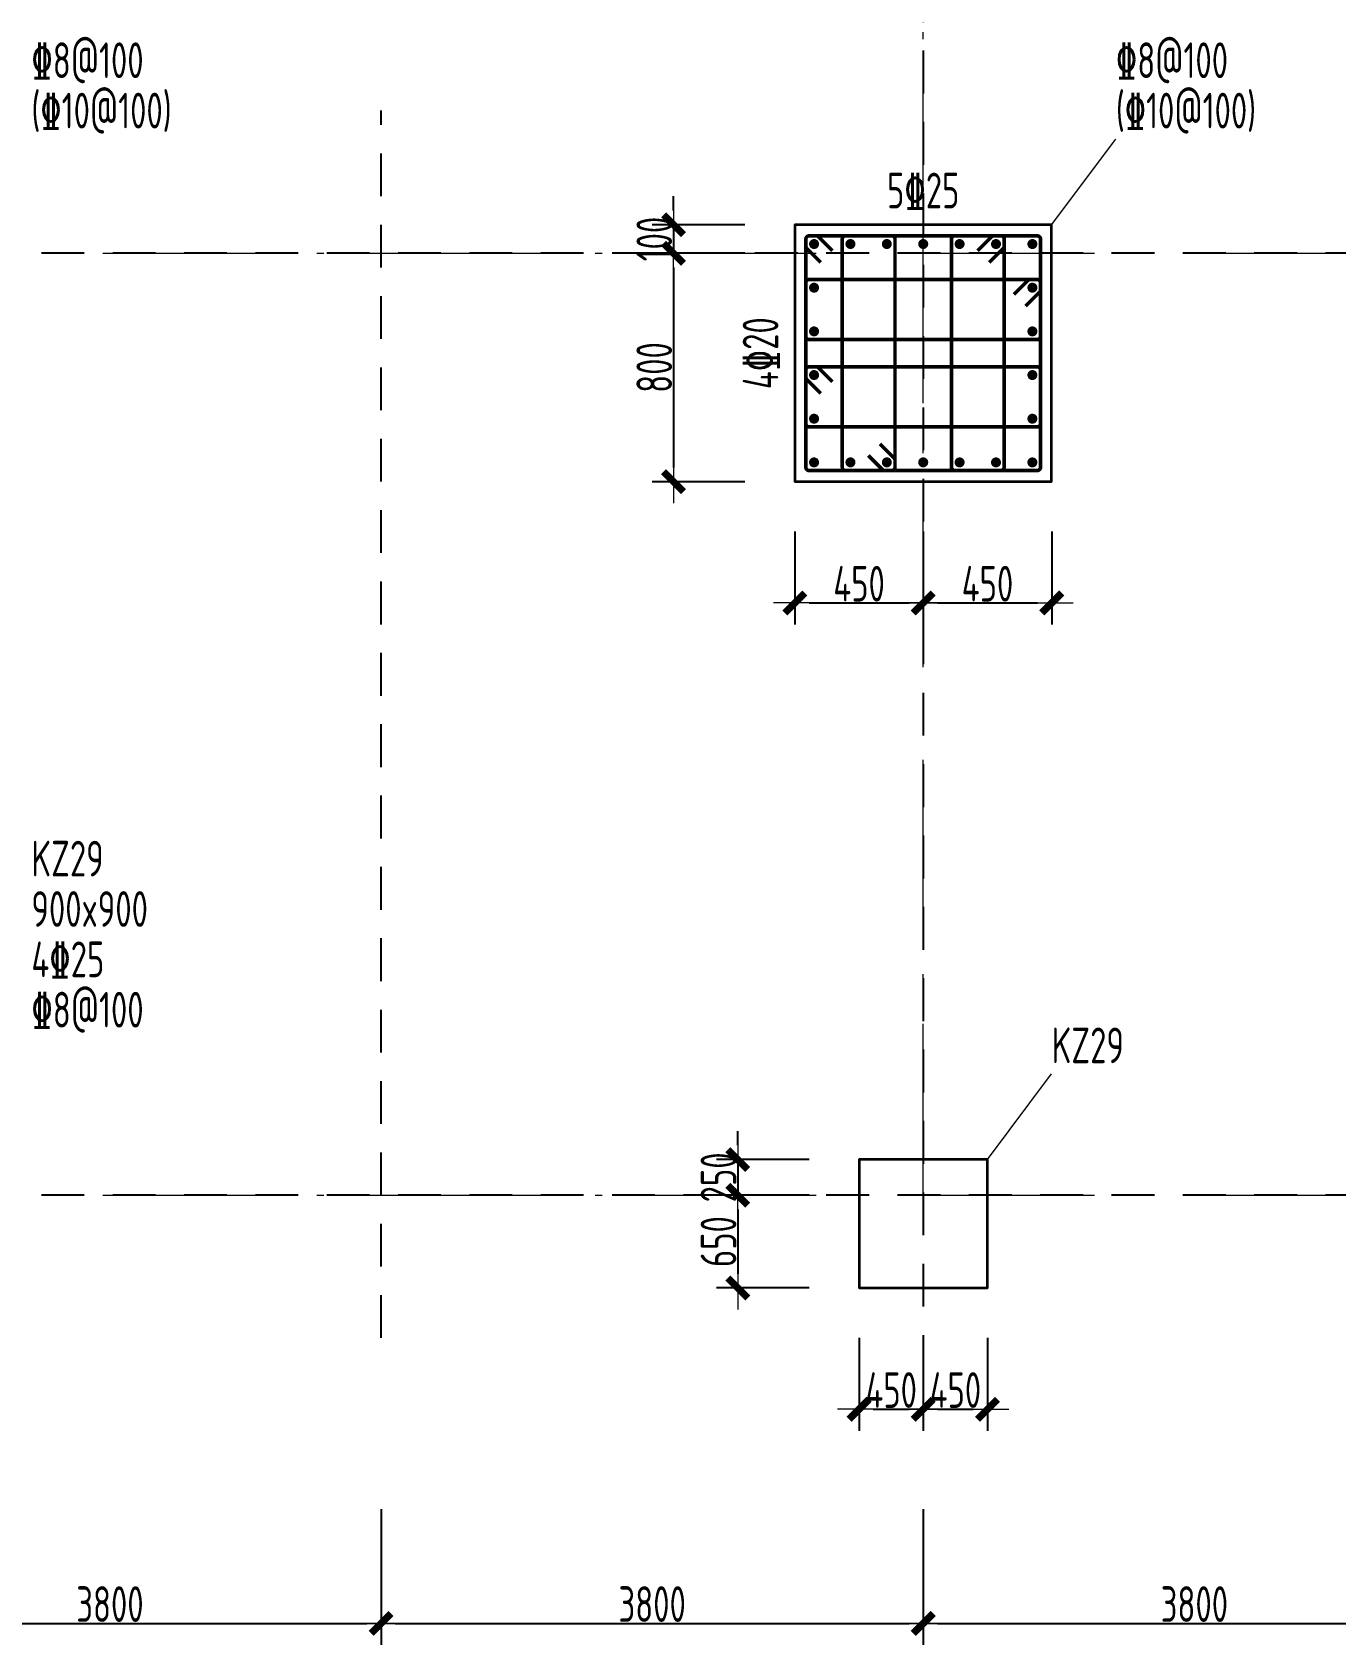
# Model space of a CAD drawing. Header units: millimetres. Extents: x 539196 to 807275, y 431843 to 1156631.
# Drawn here: x 628624 to 637759, y 785409 to 796708 of the extents above; entities that cross this region are included whole.
import ezdxf
from ezdxf.enums import TextEntityAlignment as Align

# ---------------------------------------------------------------- set-up
doc = ezdxf.new("R2010")
doc.units = ezdxf.units.MM
doc.header["$MEASUREMENT"] = 0
for name, pattern in [('DOTE', [2.42, 2, -0.2, 0.02, -0.2]), ('点划线', [1850, 1200, -300, 50, -300]), ('虚线', [500, 300, -200])]:
    doc.linetypes.add(name, pattern=pattern)
doc.layers.add('DOTE', color=1, linetype='DOTE')
for name, color, linetype, lineweight in [('柱原位标注', 7, 'Continuous', 18), ('柱尺寸标注', 3, 'Continuous', 18), ('柱标注引线', 2, 'Continuous', 18), ('柱箍筋', 1, 'Continuous', 25), ('柱纵筋', 1, 'Continuous', 70), ('柱集中标注', 2, 'Continuous', 18), ('砼柱', 2, 'Continuous', 35), ('网格', 9, '点划线', 18), ('轴线标注', 3, 'Continuous', 18)]:
    doc.layers.add(name, color=color, linetype=linetype, lineweight=lineweight)
doc.styles.add('样式 1_yjk_yjk_yjk', font='yjkeng.shx', dxfattribs={"width": 0.7, "bigfont": 'yjkchn.shx'})
doc.dimstyles.new('盈建科结构_yjk_yjk_yjk', dxfattribs={"dimscale": 100, "dimtxt": 2.5, "dimasz": 1, "dimexe": 1.5, "dimexo": 0.625, "dimgap": 0.1, "dimtad": 1, "dimdec": 0, "dimrnd": 1, "dimzin": 0, "dimdsep": 46, "dimtxsty": '样式 1_yjk_yjk_yjk', "dimblk": '_yjkbk', "dimblk1": 'ARCHTICK', "dimblk2": 'ARCHTICK', "dimcen": 0.09, "dimadec": 0, "dimazin": 0, "dimtfac": 1, "dimtdec": 4, "dimtix": 1, "dimtmove": 2, "dimatfit": 3, "dimfxl": 0, "dimtolj": 1, "dimtzin": 0, "dimarcsym": 0})

# ---------------------------------------------------------------- blocks, each defined once
blk = doc.blocks.new('_yjkbk')
blk.add_line((-1, 0), (1.5, 0))
blk.add_lwpolyline([(-0.7, -0.7, 0.5, 0.5, 0), (0.7, 0.7, 0.5, 0.5, 0)], format="xyseb")
blk = doc.blocks.new('*D1160')
at = {"layer": 'Defpoints', "color": 0}
for p in [(633968, 793559), (634868, 793559), (634868, 792709)]:
    blk.add_point(p, dxfattribs=at)
at = {"layer": '柱尺寸标注', "color": 0, "lineweight": -2}
for p, q in [((633968, 793209), (633968, 792559)), ((634868, 793209), (634868, 792559)), ((634068, 792709), (634768, 792709))]:
    blk.add_line(p, q, dxfattribs=at)
at = {"layer": '柱尺寸标注', "color": 0, "lineweight": -2, "xscale": 100, "yscale": 100, "zscale": 100, "rotation": 180}
blk.add_blockref('_yjkbk', (633968, 792709), dxfattribs=at)
at = {"layer": '柱尺寸标注', "color": 0, "lineweight": -2, "xscale": 100, "yscale": 100, "zscale": 100}
blk.add_blockref('_yjkbk', (634868, 792709), dxfattribs=at)
at = {"layer": '柱尺寸标注', "color": 0, "insert": (634418, 792844), "char_height": 250, "attachment_point": 5, "style": '样式 1_yjk_yjk_yjk'}
blk.add_mtext('\\A1;450', dxfattribs=at)
blk = doc.blocks.new('_ARCHTICK')
at = {"color": 0, "linetype": 'ByBlock', "const_width": 0.15}
blk.add_lwpolyline([(-0.5, -0.5), (0.5, 0.5)], dxfattribs=at)
blk = doc.blocks.new('*D1161')
at = {"layer": 'Defpoints', "color": 0}
for p in [(634868, 793559), (635768, 793559), (635768, 792709)]:
    blk.add_point(p, dxfattribs=at)
at = {"layer": '柱尺寸标注', "color": 0, "lineweight": -2}
for p, q in [((634868, 793209), (634868, 792559)), ((635768, 793209), (635768, 792559)), ((634968, 792709), (635668, 792709))]:
    blk.add_line(p, q, dxfattribs=at)
at = {"layer": '柱尺寸标注', "color": 0, "lineweight": -2, "xscale": 100, "yscale": 100, "zscale": 100, "rotation": 180}
blk.add_blockref('_yjkbk', (634868, 792709), dxfattribs=at)
at = {"layer": '柱尺寸标注', "color": 0, "lineweight": -2, "xscale": 100, "yscale": 100, "zscale": 100}
blk.add_blockref('_yjkbk', (635768, 792709), dxfattribs=at)
at = {"layer": '柱尺寸标注', "color": 0, "insert": (635318, 792844), "char_height": 250, "attachment_point": 5, "style": '样式 1_yjk_yjk_yjk'}
blk.add_mtext('\\A1;450', dxfattribs=at)
blk = doc.blocks.new('*D1162')
at = {"layer": 'Defpoints', "color": 0}
for p in [(633968, 795359), (633118, 795159), (633968, 795159)]:
    blk.add_point(p, dxfattribs=at)
at = {"layer": '柱尺寸标注', "color": 0, "lineweight": -2}
for p, q in [((633118, 795459), (633118, 795559)), ((633618, 795359), (632968, 795359)), ((633118, 795359), (633118, 795159)), ((633618, 795159), (632968, 795159)), ((633118, 795059), (633118, 794959))]:
    blk.add_line(p, q, dxfattribs=at)
at = {"layer": '柱尺寸标注', "color": 0, "lineweight": -2, "xscale": 100, "yscale": 100, "zscale": 100}
for p, rotation in [((633118, 795359), 270), ((633118, 795159), 90)]:
    blk.add_blockref('_yjkbk', p, dxfattribs=dict(at, rotation=rotation))
at = {"layer": '柱尺寸标注', "color": 0, "insert": (632983, 795259), "char_height": 250, "attachment_point": 5, "rotation": 90, "style": '样式 1_yjk_yjk_yjk'}
blk.add_mtext('\\A1;100', dxfattribs=at)
blk = doc.blocks.new('*D1163')
at = {"layer": 'Defpoints', "color": 0}
for p in [(633968, 795159), (633118, 793559), (633968, 793559)]:
    blk.add_point(p, dxfattribs=at)
at = {"layer": '柱尺寸标注', "color": 0, "lineweight": -2}
for p, q in [((633618, 795159), (632968, 795159)), ((633118, 795059), (633118, 793659)), ((633618, 793559), (632968, 793559))]:
    blk.add_line(p, q, dxfattribs=at)
at = {"layer": '柱尺寸标注', "color": 0, "lineweight": -2, "xscale": 100, "yscale": 100, "zscale": 100}
for p, rotation in [((633118, 795159), 90), ((633118, 793559), 270)]:
    blk.add_blockref('_yjkbk', p, dxfattribs=dict(at, rotation=rotation))
at = {"layer": '柱尺寸标注', "color": 0, "insert": (632983, 794359), "char_height": 250, "attachment_point": 5, "rotation": 90, "style": '样式 1_yjk_yjk_yjk'}
blk.add_mtext('\\A1;800', dxfattribs=at)
blk = doc.blocks.new('*D1164')
at = {"layer": 'Defpoints', "color": 0}
for p in [(634418, 787909), (634868, 787909), (634868, 787059)]:
    blk.add_point(p, dxfattribs=at)
at = {"layer": '柱尺寸标注', "color": 0, "lineweight": -2}
for p, q in [((634418, 787559), (634418, 786909)), ((634868, 787559), (634868, 786909)), ((634518, 787059), (634768, 787059))]:
    blk.add_line(p, q, dxfattribs=at)
at = {"layer": '柱尺寸标注', "color": 0, "lineweight": -2, "xscale": 100, "yscale": 100, "zscale": 100, "rotation": 180}
blk.add_blockref('_yjkbk', (634418, 787059), dxfattribs=at)
at = {"layer": '柱尺寸标注', "color": 0, "lineweight": -2, "xscale": 100, "yscale": 100, "zscale": 100}
blk.add_blockref('_yjkbk', (634868, 787059), dxfattribs=at)
at = {"layer": '柱尺寸标注', "color": 0, "insert": (634643, 787194), "char_height": 250, "attachment_point": 5, "style": '样式 1_yjk_yjk_yjk'}
blk.add_mtext('\\A1;450', dxfattribs=at)
blk = doc.blocks.new('*D1165')
at = {"layer": 'Defpoints', "color": 0}
for p in [(634868, 787909), (635318, 787909), (635318, 787059)]:
    blk.add_point(p, dxfattribs=at)
at = {"layer": '柱尺寸标注', "color": 0, "lineweight": -2}
for p, q in [((634868, 787559), (634868, 786909)), ((635318, 787559), (635318, 786909)), ((634968, 787059), (635218, 787059))]:
    blk.add_line(p, q, dxfattribs=at)
at = {"layer": '柱尺寸标注', "color": 0, "lineweight": -2, "xscale": 100, "yscale": 100, "zscale": 100, "rotation": 180}
blk.add_blockref('_yjkbk', (634868, 787059), dxfattribs=at)
at = {"layer": '柱尺寸标注', "color": 0, "lineweight": -2, "xscale": 100, "yscale": 100, "zscale": 100}
blk.add_blockref('_yjkbk', (635318, 787059), dxfattribs=at)
at = {"layer": '柱尺寸标注', "color": 0, "insert": (635093, 787194), "char_height": 250, "attachment_point": 5, "style": '样式 1_yjk_yjk_yjk'}
blk.add_mtext('\\A1;450', dxfattribs=at)
blk = doc.blocks.new('*D1166')
at = {"layer": 'Defpoints', "color": 0}
for p in [(634418, 788809), (633568, 788559), (634418, 788559)]:
    blk.add_point(p, dxfattribs=at)
at = {"layer": '柱尺寸标注', "color": 0, "lineweight": -2}
for p, q in [((633568, 788909), (633568, 789009)), ((634068, 788809), (633418, 788809)), ((633568, 788809), (633568, 788559)), ((634068, 788559), (633418, 788559)), ((633568, 788459), (633568, 788359))]:
    blk.add_line(p, q, dxfattribs=at)
at = {"layer": '柱尺寸标注', "color": 0, "lineweight": -2, "xscale": 100, "yscale": 100, "zscale": 100}
for p, rotation in [((633568, 788809), 270), ((633568, 788559), 90)]:
    blk.add_blockref('_yjkbk', p, dxfattribs=dict(at, rotation=rotation))
at = {"layer": '柱尺寸标注', "color": 0, "insert": (633433, 788684), "char_height": 250, "attachment_point": 5, "rotation": 90, "style": '样式 1_yjk_yjk_yjk'}
blk.add_mtext('\\A1;250', dxfattribs=at)
blk = doc.blocks.new('*D1167')
at = {"layer": 'Defpoints', "color": 0}
for p in [(634418, 788559), (633568, 787909), (634418, 787909)]:
    blk.add_point(p, dxfattribs=at)
at = {"layer": '柱尺寸标注', "color": 0, "lineweight": -2}
for p, q in [((634068, 788559), (633418, 788559)), ((633568, 788459), (633568, 788009)), ((634068, 787909), (633418, 787909))]:
    blk.add_line(p, q, dxfattribs=at)
at = {"layer": '柱尺寸标注', "color": 0, "lineweight": -2, "xscale": 100, "yscale": 100, "zscale": 100}
for p, rotation in [((633568, 788559), 90), ((633568, 787909), 270)]:
    blk.add_blockref('_yjkbk', p, dxfattribs=dict(at, rotation=rotation))
at = {"layer": '柱尺寸标注', "color": 0, "insert": (633433, 788234), "char_height": 250, "attachment_point": 5, "rotation": 90, "style": '样式 1_yjk_yjk_yjk'}
blk.add_mtext('\\A1;650', dxfattribs=at)
blk = doc.blocks.new('*D1280')
at = {"layer": 'Defpoints', "color": 0}
for p in [(627268, 788559), (631068, 788559), (631068, 785559)]:
    blk.add_point(p, dxfattribs=at)
at = {"layer": '轴线标注', "color": 0, "lineweight": -2}
for p, q in [((627268, 786359), (627268, 785409)), ((631068, 786359), (631068, 785409)), ((627368, 785559), (630968, 785559))]:
    blk.add_line(p, q, dxfattribs=at)
at = {"layer": '轴线标注', "color": 0, "lineweight": -2, "xscale": 100, "yscale": 100, "zscale": 100, "rotation": 180}
blk.add_blockref('_yjkbk', (627268, 785559), dxfattribs=at)
at = {"layer": '轴线标注', "color": 0, "lineweight": -2, "xscale": 100, "yscale": 100, "zscale": 100}
blk.add_blockref('_yjkbk', (631068, 785559), dxfattribs=at)
at = {"layer": '轴线标注', "color": 0, "insert": (629168, 785694), "char_height": 250, "attachment_point": 5, "style": '样式 1_yjk_yjk_yjk'}
blk.add_mtext('\\A1;3800', dxfattribs=at)
blk = doc.blocks.new('*D1282')
at = {"layer": 'Defpoints', "color": 0}
for p in [(631068, 788559), (634868, 788559), (634868, 785559)]:
    blk.add_point(p, dxfattribs=at)
at = {"layer": '轴线标注', "color": 0, "lineweight": -2}
for p, q in [((631068, 786359), (631068, 785409)), ((634868, 786359), (634868, 785409)), ((631168, 785559), (634768, 785559))]:
    blk.add_line(p, q, dxfattribs=at)
at = {"layer": '轴线标注', "color": 0, "lineweight": -2, "xscale": 100, "yscale": 100, "zscale": 100, "rotation": 180}
blk.add_blockref('_yjkbk', (631068, 785559), dxfattribs=at)
at = {"layer": '轴线标注', "color": 0, "lineweight": -2, "xscale": 100, "yscale": 100, "zscale": 100}
blk.add_blockref('_yjkbk', (634868, 785559), dxfattribs=at)
at = {"layer": '轴线标注', "color": 0, "insert": (632968, 785694), "char_height": 250, "attachment_point": 5, "style": '样式 1_yjk_yjk_yjk'}
blk.add_mtext('\\A1;3800', dxfattribs=at)
blk = doc.blocks.new('*D1284')
at = {"layer": 'Defpoints', "color": 0}
for p in [(634868, 788559), (638668, 788559), (638668, 785559)]:
    blk.add_point(p, dxfattribs=at)
at = {"layer": '轴线标注', "color": 0, "lineweight": -2}
for p, q in [((634868, 786359), (634868, 785409)), ((638668, 786359), (638668, 785409)), ((634968, 785559), (638568, 785559))]:
    blk.add_line(p, q, dxfattribs=at)
at = {"layer": '轴线标注', "color": 0, "lineweight": -2, "xscale": 100, "yscale": 100, "zscale": 100, "rotation": 180}
blk.add_blockref('_yjkbk', (634868, 785559), dxfattribs=at)
at = {"layer": '轴线标注', "color": 0, "lineweight": -2, "xscale": 100, "yscale": 100, "zscale": 100}
blk.add_blockref('_yjkbk', (638668, 785559), dxfattribs=at)
at = {"layer": '轴线标注', "color": 0, "insert": (636768, 785694), "char_height": 250, "attachment_point": 5, "style": '样式 1_yjk_yjk_yjk'}
blk.add_mtext('\\A1;3800', dxfattribs=at)
blk = doc.blocks.new('jzzw')
at = {"layer": 'DOTE', "color": 1, "linetype": '虚线'}
for p, q in [((936386, 890469), (936386, 834829)), ((932586, 834949), (932586, 843549)), ((952506, 842549), (911886, 842549)), ((952506, 842549), (911886, 842549)), ((952506, 835949), (912186, 835949)), ((952506, 835949), (912186, 835949)), ((952506, 835949), (912186, 835949)), ((952506, 835949), (912186, 835949))]:
    blk.add_line(p, q, dxfattribs=at)

msp = doc.modelspace()

# ---------------------------------------------------------------- linework, layer by layer
at = {"layer": '柱标注引线'}
for p, q in [((635767.6, 795359.2), (636217.6, 795959.2)), ((635317.6, 788809.2), (635767.6, 789409.2))]:
    msp.add_line(p, q, dxfattribs=at)
at = {"layer": '柱箍筋', "const_width": 25}
for points in [[(634231.6, 795176.5), (634133.4, 795274.8, 0.1989124), (634116.6, 795281.7), (634068.8, 795281.7, 0.4142136), (634045.1, 795258), (634045.1, 793660.5, 0.4142136), (634068.8, 793636.7), (635666.3, 793636.7, 0.4142136), (635690.1, 793660.5), (635690.1, 795258, 0.4142136), (635666.3, 795281.7), (634068.8, 795281.7, 0.4142136), (634045.1, 795258), (634045.1, 795210.2, 0.1989124), (634052, 795193.5), (634150.3, 795095.2)], [(634483.5, 793742), (634581.8, 793643.7, 0.1989124), (634598.6, 793636.7), (634646.3, 793636.7, 0.4142136), (634670.1, 793660.5), (634670.1, 795258, 0.4142136), (634646.3, 795281.7), (634323.8, 795281.7, 0.4142136), (634300.1, 795258), (634300.1, 793660.5, 0.4142136), (634323.8, 793636.7), (634646.3, 793636.7, 0.4142136), (634670.1, 793660.5), (634670.1, 793708.2, 0.1989124), (634663.1, 793725), (634564.9, 793823.3)], [(635248.5, 795176.5), (635346.8, 795274.8, -0.1989124), (635363.6, 795281.7), (635411.3, 795281.7, -0.4142136), (635435.1, 795258), (635435.1, 793660.5, -0.4142136), (635411.3, 793636.7), (635088.8, 793636.7, -0.4142136), (635065.1, 793660.5), (635065.1, 795258, -0.4142136), (635088.8, 795281.7), (635411.3, 795281.7, -0.4142136), (635435.1, 795258), (635435.1, 795210.2, -0.1989124), (635428.1, 795193.5), (635329.9, 795095.2)], [(635584.9, 794789.2), (635683.1, 794887.5, 0.1989124), (635690.1, 794904.2), (635690.1, 794952, 0.4142136), (635666.3, 794975.7), (634068.8, 794975.7, 0.4142136), (634045.1, 794952), (634045.1, 794578.5, 0.4142136), (634068.8, 794554.7), (635666.3, 794554.7, 0.4142136), (635690.1, 794578.5), (635690.1, 794952, 0.4142136), (635666.3, 794975.7), (635618.6, 794975.7, 0.1989124), (635601.8, 794968.8), (635503.5, 794870.5)], [(634150.3, 794177.2), (634052, 794275.5, -0.1989124), (634045.1, 794292.2), (634045.1, 794340, -0.4142136), (634068.8, 794363.7), (635666.3, 794363.7, -0.4142136), (635690.1, 794340), (635690.1, 793966.5, -0.4142136), (635666.3, 793942.7), (634068.8, 793942.7, -0.4142136), (634045.1, 793966.5), (634045.1, 794340, -0.4142136), (634068.8, 794363.7), (634116.6, 794363.7, -0.1989124), (634133.4, 794356.8), (634231.6, 794258.5)]]:
    msp.add_lwpolyline(points, format="xyb", dxfattribs=at)
at = {"layer": '柱纵筋', "const_width": 35}
for points in [[(634120.1, 795224.2, 1), (634085.1, 795224.2, 1)], [(634375.1, 795224.2, 1), (634340.1, 795224.2, 1)], [(634630.1, 795224.2, 1), (634595.1, 795224.2, 1)], [(634885.1, 795224.2, 1), (634850.1, 795224.2, 1)], [(635140.1, 795224.2, 1), (635105.1, 795224.2, 1)], [(635395.1, 795224.2, 1), (635360.1, 795224.2, 1)], [(635650.1, 795224.2, 1), (635615.1, 795224.2, 1)], [(634120.1, 794918.2, 1), (634085.1, 794918.2, 1)], [(635650.1, 794918.2, 1), (635615.1, 794918.2, 1)], [(634120.1, 794612.2, 1), (634085.1, 794612.2, 1)], [(635650.1, 794612.2, 1), (635615.1, 794612.2, 1)], [(634120.1, 794306.2, 1), (634085.1, 794306.2, 1)], [(635650.1, 794306.2, 1), (635615.1, 794306.2, 1)], [(634120.1, 794000.2, 1), (634085.1, 794000.2, 1)], [(635650.1, 794000.2, 1), (635615.1, 794000.2, 1)], [(634120.1, 793694.2, 1), (634085.1, 793694.2, 1)], [(634375.1, 793694.2, 1), (634340.1, 793694.2, 1)], [(634630.1, 793694.2, 1), (634595.1, 793694.2, 1)], [(634885.1, 793694.2, 1), (634850.1, 793694.2, 1)], [(635140.1, 793694.2, 1), (635105.1, 793694.2, 1)], [(635395.1, 793694.2, 1), (635360.1, 793694.2, 1)], [(635650.1, 793694.2, 1), (635615.1, 793694.2, 1)]]:
    msp.add_lwpolyline(points, format="xyb", close=True, dxfattribs=at)
at = {"layer": '砼柱'}
for points in [[(635767.6, 795359.2), (633967.6, 795359.2), (633967.6, 793559.2), (635767.6, 793559.2)], [(635317.6, 788809.2), (634417.6, 788809.2), (634417.6, 787909.2), (635317.6, 787909.2)]]:
    msp.add_lwpolyline(points, close=True, dxfattribs=at)
at = {"layer": '网格'}
for p, q in [((634867.6, 795159.2), (634867.6, 798159.2)), ((627267.6, 795159.2), (631067.6, 795159.2)), ((631067.6, 795159.2), (634867.6, 795159.2)), ((634867.6, 795159.2), (638667.6, 795159.2)), ((634867.6, 788559.2), (634867.6, 795159.2)), ((627267.6, 788559.2), (631067.6, 788559.2)), ((631067.6, 788559.2), (634867.6, 788559.2)), ((634867.6, 788559.2), (638667.6, 788559.2))]:
    msp.add_line(p, q, dxfattribs=at)

# ---------------------------------------------------------------- block references
msp.add_blockref('jzzw', (-301518.2, -47389.7))

# ---------------------------------------------------------------- texts
at = {"layer": '柱原位标注', "linetype": 'Continuous', "style": '样式 1_yjk_yjk_yjk', "width": 0.7}
msp.add_text('5\x8425', height=250, dxfattribs=at).set_placement((634867.6, 795399.2), align=Align.BOTTOM_CENTER)
msp.add_text('4\x8420', height=250, rotation=90, dxfattribs=at).set_placement((633927.6, 794459.2), align=Align.BOTTOM_CENTER)
at = {"layer": '柱集中标注', "linetype": 'Continuous', "style": '样式 1_yjk_yjk_yjk', "width": 0.7}
for s, p in [('\x848@100', (628617.6, 796312)), ('\x848@100', (636217.6, 796312)), ('(\x8410@100)', (628617.6, 795959.2)), ('(\x8410@100)', (636217.6, 795959.2)), ('KZ29', (628617.6, 790717.5)), ('900x900', (628617.6, 790364.7)), ('4\x8425', (628617.6, 790012)), ('\x848@100', (628617.6, 789659.2)), ('KZ29', (635767.6, 789409.2))]:
    msp.add_text(s, height=250, dxfattribs=at).set_placement(p, align=Align.BOTTOM_LEFT)

# ---------------------------------------------------------------- dimensions: what is measured, and where the dimension line sits
at = {"layer": '柱尺寸标注'}
for p1, p2, override, picture, middle in [((633967.6, 795359.2), (633967.6, 795159.2), {"dimscale": 100, "dimtxt": 2.5, "dimasz": 1, "dimexe": 1.5, "dimexo": 3.5, "dimgap": 0.1, "dimtad": 1, "dimlfac": 0.5, "dimrnd": 5, "dimdle": 0, "dimfxlon": 0}, '*D1162', (632982.6, 795259.2)), ((633967.6, 795159.2), (633967.6, 793559.2), {"dimscale": 100, "dimtxt": 2.5, "dimasz": 1, "dimexe": 1.5, "dimexo": 3.5, "dimgap": 0.1, "dimtad": 1, "dimlfac": 0.5, "dimrnd": 5, "dimdle": 0, "dimfxlon": 0}, '*D1163', (632982.6, 794359.2)), ((633967.6, 793559.2), (634867.6, 793559.2), {"dimscale": 100, "dimtxt": 2.5, "dimasz": 1, "dimexe": 1.5, "dimexo": 3.5, "dimgap": 0.1, "dimtad": 1, "dimlfac": 0.5, "dimrnd": 5, "dimdle": 0, "dimfxlon": 0}, '*D1160', (634417.6, 792844.2)), ((634867.6, 793559.2), (635767.6, 793559.2), {"dimscale": 100, "dimtxt": 2.5, "dimasz": 1, "dimexe": 1.5, "dimexo": 3.5, "dimgap": 0.1, "dimtad": 1, "dimlfac": 0.5, "dimrnd": 5, "dimdle": 0, "dimfxlon": 0}, '*D1161', (635317.6, 792844.2)), ((634417.6, 788809.2), (634417.6, 788559.2), {"dimscale": 100, "dimtxt": 2.5, "dimasz": 1, "dimexe": 1.5, "dimexo": 3.5, "dimgap": 0.1, "dimtad": 1, "dimlfac": 1, "dimrnd": 5, "dimdle": 0, "dimfxlon": 0}, '*D1166', (633432.6, 788684.2)), ((634417.6, 788559.2), (634417.6, 787909.2), {"dimscale": 100, "dimtxt": 2.5, "dimasz": 1, "dimexe": 1.5, "dimexo": 3.5, "dimgap": 0.1, "dimtad": 1, "dimlfac": 1, "dimrnd": 5, "dimdle": 0, "dimfxlon": 0}, '*D1167', (633432.6, 788234.2)), ((634417.6, 787909.2), (634867.6, 787909.2), {"dimscale": 100, "dimtxt": 2.5, "dimasz": 1, "dimexe": 1.5, "dimexo": 3.5, "dimgap": 0.1, "dimtad": 1, "dimlfac": 1, "dimrnd": 5, "dimdle": 0, "dimfxlon": 0}, '*D1164', (634642.6, 787194.2)), ((634867.6, 787909.2), (635317.6, 787909.2), {"dimscale": 100, "dimtxt": 2.5, "dimasz": 1, "dimexe": 1.5, "dimexo": 3.5, "dimgap": 0.1, "dimtad": 1, "dimlfac": 1, "dimrnd": 5, "dimdle": 0, "dimfxlon": 0}, '*D1165', (635092.6, 787194.2))]:
    dim = msp.add_aligned_dim(p1=p1, p2=p2, distance=-850, dimstyle='盈建科结构_yjk_yjk_yjk', override=override, dxfattribs=at)
    dim.commit()
    dim.dimension.update_dxf_attribs({"geometry": picture, "text_midpoint": middle})
at = {"layer": '轴线标注'}
for p1, p2, picture, middle in [((627267.6, 788559.2), (631067.6, 788559.2), '*D1280', (629167.6, 785694.2)), ((631067.6, 788559.2), (634867.6, 788559.2), '*D1282', (632967.6, 785694.2)), ((634867.6, 788559.2), (638667.6, 788559.2), '*D1284', (636767.6, 785694.2))]:
    dim = msp.add_aligned_dim(p1=p1, p2=p2, distance=-3000, dimstyle='盈建科结构_yjk_yjk_yjk', override={"dimscale": 100, "dimtxt": 2.5, "dimasz": 1, "dimexe": 1.5, "dimexo": 22, "dimgap": 0.1, "dimtad": 1, "dimlfac": 1, "dimrnd": 5, "dimdle": 0, "dimfxlon": 0}, dxfattribs=at)
    dim.commit()
    dim.dimension.update_dxf_attribs({"geometry": picture, "text_midpoint": middle})

doc.saveas('drawing.dxf')
